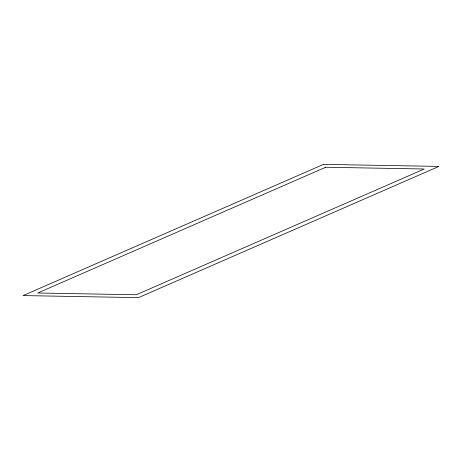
<?xml version="1.0" encoding="UTF-8"?>
<svg xmlns="http://www.w3.org/2000/svg" width="462" height="462" viewBox="0 0 462 462"><rect width="100%" height="100%" fill="white"/><g stroke="black" fill="none" stroke-linecap="round" stroke-linejoin="round"><path stroke-width="0.69" d="M323.544 164.368L23.1 295.582L138.456 297.632L438.9 166.418L323.544 164.368M325.693 167.244L37.74 293.006L136.307 294.756L424.26 168.994L325.693 167.244"/></g></svg>
